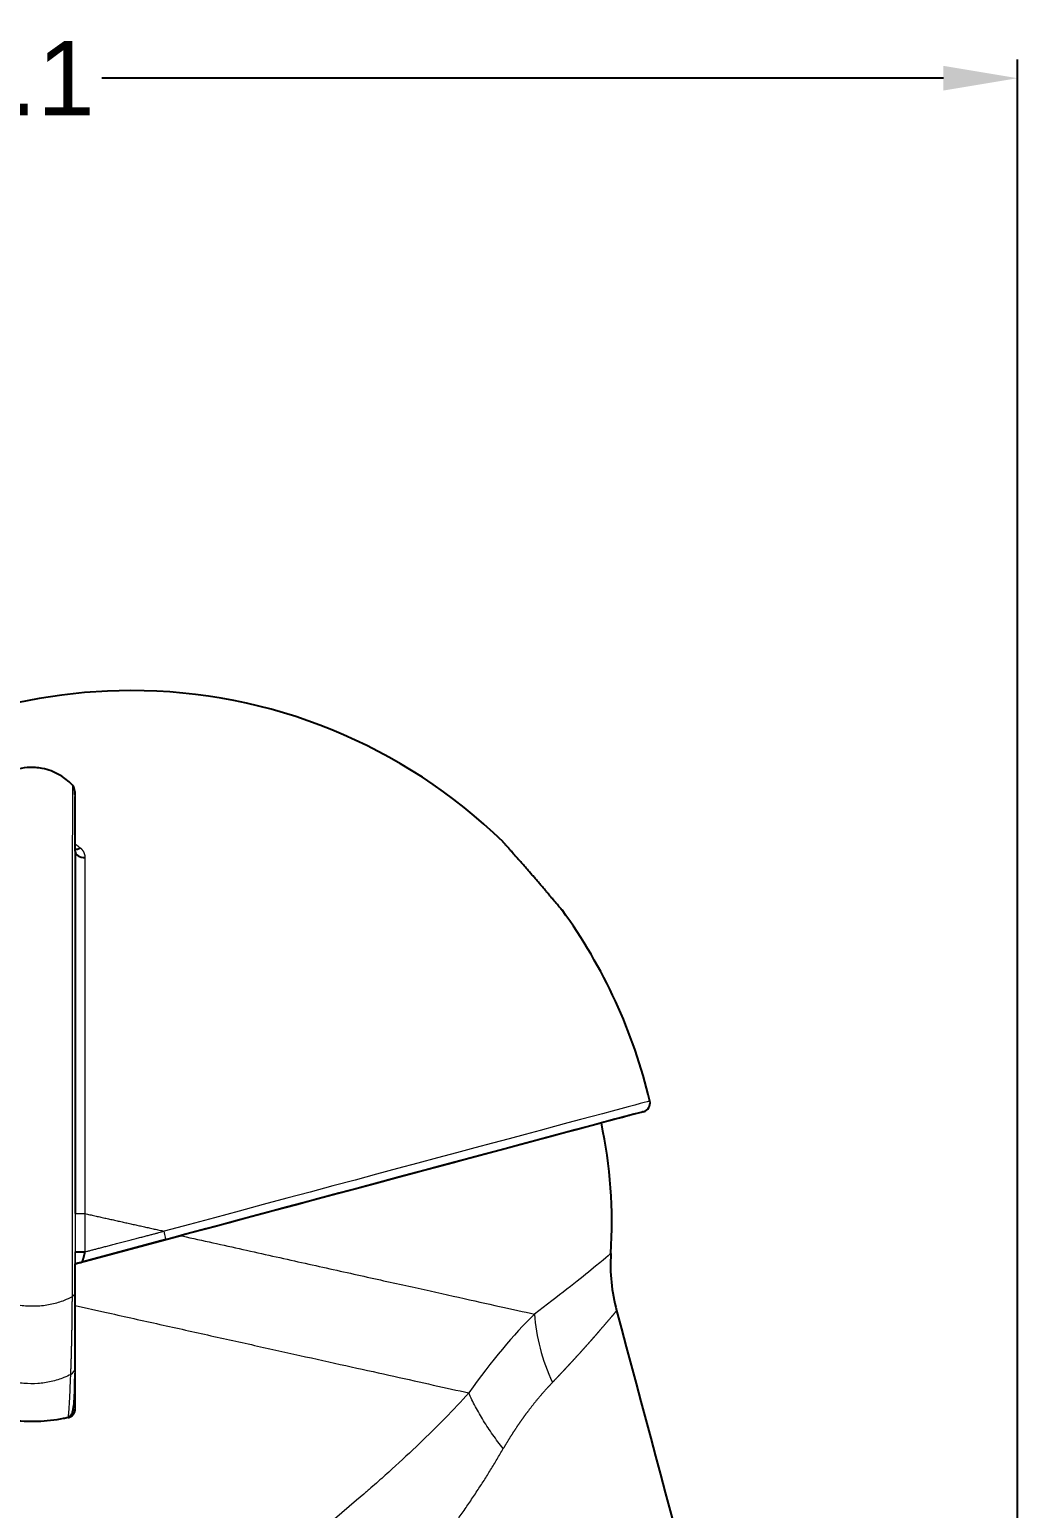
# Model space of a CAD drawing. Header units: millimetres. Extents: x 2068 to 2909, y 530 to 1125.
# Drawn here: x 2520.5 to 2587.2, y 813.1 to 912.9 of the extents above; entities that cross this region are included whole.
import ezdxf

# ---------------------------------------------------------------- set-up
doc = ezdxf.new("R2010")
doc.units = ezdxf.units.MM
doc.layers.add('DIM', color=3, linetype='Continuous', lineweight=9)
doc.styles.get("Standard").update_dxf_attribs({"font": 'arial.ttf'})
doc.dimstyles.new('ISO-25', dxfattribs={"dimtxt": 5, "dimasz": 5, "dimexe": 1.25, "dimexo": 0.625, "dimgap": 1.5, "dimtad": 1, "dimtih": 1, "dimtoh": 1, "dimdec": 1, "dimdsep": 46, "dimtxsty": 'Standard', "dimcen": 2.5, "dimclrd": 3, "dimclre": 3, "dimclrt": 4, "dimadec": 0, "dimazin": 0, "dimtfac": 1, "dimtdec": 1, "dimtmove": 0, "dimatfit": 3, "dimfxl": 1, "dimarcsym": 0})

# ---------------------------------------------------------------- blocks, each defined once
blk = doc.blocks.new('*D13')
at = {"layer": 'Defpoints', "color": 0, "transparency": 16777216}
for p in [(2587.249, 909.593), (2445.163, 835.868), (2587.249, 743.219)]:
    blk.add_point(p, dxfattribs=at)
at = {"layer": 'DIM', "color": 3, "lineweight": -2, "transparency": 16777216}
for p, q in [((2445.163, 836.493), (2445.163, 910.843)), ((2587.249, 743.844), (2587.249, 910.843)), ((2450.163, 909.593), (2506.988, 909.593)), ((2582.249, 909.593), (2525.424, 909.593))]:
    blk.add_line(p, q, dxfattribs=at)
at = {"layer": 'DIM', "color": 3, "transparency": 16777216}
for points in [[(2450.163, 910.426), (2450.163, 908.759), (2445.163, 909.593)], [(2582.249, 910.426), (2582.249, 908.759), (2587.249, 909.593)]]:
    blk.add_solid(points, dxfattribs=at)
at = {"layer": 'DIM', "color": 4, "transparency": 16777216, "insert": (2516.206, 909.593), "char_height": 5, "attachment_point": 5}
blk.add_mtext('142.1', dxfattribs=at)

msp = doc.modelspace()

# ---------------------------------------------------------------- linework, layer by layer
at = {"linetype": 'Continuous', "lineweight": 25}
for p, q in [((2523.457, 861.855), (2523.457, 861.862)), ((2561.994, 839.831), (2561.102, 839.592)), ((2523.622, 829.552), (2530.855, 831.49)), ((2529.746, 831.193), (2524.068, 829.672)), ((2523.623, 829.553), (2523.623, 829.553))]:
    msp.add_line(p, q, dxfattribs=at)
at = {"linetype": 'Continuous', "lineweight": 18}
msp.add_line((2523.619, 826.743), (2525.626, 826.298), dxfattribs=at)
at = {"linetype": 'Continuous', "lineweight": 25}
for centre, radius, start, end in [((2527.39, 832.26), 36, 90, 167.49967), ((2527.39, 832.26), 36, 45.7436, 90), ((2527.39, 832.26), 36, 13.31148, 36.05021), ((2526.957, 832.302), 32.9, 356.4381, 11.87222), ((2571.771, 829.513), 12, 176.43773, 195.00361)]:
    msp.add_arc(centre, radius, start, end, dxfattribs=at)
at = {"linetype": 'Continuous', "lineweight": 25, "extrusion": (1.26129e-06, -5.33085e-06, 1)}
msp.add_arc((2561.839, 840.411, -0.001), 0.6, 284.99639, 13.31148, dxfattribs=at)
at = {"linetype": 'Continuous', "lineweight": 25}
for centre, major_axis, ratio, start_param, end_param in [((2523.907, 858.059), (-0.387, -0.458), 0.600508, 0.313839, 1.073892), ((2523.629, 832.26), (-0.001, -36.463), 0.000169, 3.951442, 4.693133), ((2524.225, 857.406), (-0.6, 0), 0.689608, 0.000233, 1.65751), ((2527.815, 830.675), (34.18, 9.156), 0.000005, 0, 1.514261), ((2527.815, 830.675), (-33.287, -8.917), 0.000005, 3.141592, 4.620936), ((2524.223, 830.376), (-0.6, 0), 0.015914, 0.000222, 1.642471)]:
    msp.add_ellipse(centre, major_axis=major_axis, ratio=ratio, start_param=start_param, end_param=end_param, dxfattribs=at)
at = {"linetype": 'Continuous', "lineweight": 18}
for centre, major_axis, ratio, start_param, end_param in [((2524.281, 832.26), (0.001, 35.865), 0.000169, 0.809849, 1.551541), ((2527.664, 831.238), (-34.759, -9.311), 0.000005, 3.141592, 4.655854), ((2524.223, 832.962), (-0.6, 0), 0.019254, 0.000153, 1.657446), ((2523.628, 818.045), (0.006, 168.839), 0.000036, 1.48233, 1.497697), ((2524.228, 817.933), (0.593, 169.412), 0.000036, 1.48203, 1.497333), ((2529.591, 831.772), (0.155, -0.58), 0.056505, 0.000005, 1.541395), ((2523.018, 827.64), (-0.6, 0), 0.635282, 2.33133, 3.141374), ((2564.721, 823.93), (-7.188, 9.609), 0.741851, 0.859076, 1.282423), ((2523.019, 822.578), (-0.6, 0), 0.923474, 2.105958, 3.141152)]:
    msp.add_ellipse(centre, major_axis=major_axis, ratio=ratio, start_param=start_param, end_param=end_param, dxfattribs=at)
at = {"linetype": 'Continuous', "lineweight": 25}
for points, knots in [([(2523.485, 861.826), (2523.253, 862.075), (2522.791, 862.462), (2522.059, 862.831), (2521.452, 863.001), (2520.907, 863.073), (2520.3, 863.068), (2519.531, 862.926), (2518.62, 862.544), (2518.055, 862.114), (2517.772, 861.831)], [0, 0, 0, 0, 0.156893, 0.284307, 0.38087, 0.451499, 0.542056, 0.664253, 0.816734, 1, 1, 1, 1]), ([(2523.625, 857.406), (2523.625, 857.931), (2523.625, 858.446), (2523.624, 859.486), (2523.624, 860.018), (2523.624, 860.461)], [0, 0, 0, 0, 0.479373, 0.479373, 1, 1, 1, 1]), ([(2556.514, 853.422), (2556.514, 853.422), (2556.512, 853.425), (2556.507, 853.431), (2556.505, 853.432), (2556.502, 853.436), (2556.496, 853.443), (2556.488, 853.453), (2556.47, 853.474), (2556.44, 853.511), (2556.396, 853.563), (2556.358, 853.608), (2556.345, 853.624), (2556.316, 853.657), (2556.302, 853.675), (2556.255, 853.73), (2556.188, 853.809), (2556.11, 853.902), (2556.048, 853.976), (2556.027, 854.001), (2555.983, 854.052), (2555.961, 854.079), (2555.893, 854.16), (2555.798, 854.272), (2555.695, 854.392), (2555.616, 854.486), (2555.589, 854.517), (2555.535, 854.581), (2555.507, 854.614), (2555.424, 854.711), (2555.311, 854.844), (2555.194, 854.981), (2555.105, 855.085), (2555.075, 855.12), (2555.014, 855.19), (2554.983, 855.226), (2554.892, 855.333), (2554.769, 855.475), (2554.584, 855.69), (2554.46, 855.833), (2554.367, 855.941), (2554.336, 855.977), (2554.273, 856.049), (2554.242, 856.084), (2554.149, 856.191), (2554.027, 856.331), (2553.908, 856.468), (2553.789, 856.603), (2553.731, 856.67), (2553.644, 856.768), (2553.616, 856.801), (2553.559, 856.866), (2553.531, 856.898), (2553.448, 856.992), (2553.34, 857.114), (2553.239, 857.228), (2553.142, 857.338), (2553.095, 857.391), (2553.027, 857.468), (2553.005, 857.493), (2552.962, 857.542), (2552.941, 857.565), (2552.88, 857.633), (2552.805, 857.718), (2552.74, 857.791), (2552.681, 857.857), (2552.654, 857.887), (2552.625, 857.92), (2552.619, 857.926), (2552.608, 857.938), (2552.593, 857.956), (2552.579, 857.971), (2552.554, 857.999), (2552.541, 858.013), (2552.522, 858.034), (2552.517, 858.041), (2552.514, 858.044), (2552.513, 858.044), (2552.513, 858.045), (2552.513, 858.045), (2552.513, 858.045)], [0, 0, 0, 0, 0.022929, 0.022929, 0.030736, 0.030736, 0.038543, 0.054158, 0.054158, 0.085386, 0.116615, 0.116615, 0.132229, 0.132229, 0.147843, 0.147843, 0.179072, 0.2103, 0.2103, 0.225915, 0.225915, 0.241529, 0.241529, 0.272757, 0.303986, 0.303986, 0.3196, 0.3196, 0.335214, 0.335214, 0.366443, 0.397671, 0.397671, 0.413286, 0.413286, 0.4289, 0.4289, 0.460129, 0.491357, 0.522586, 0.522586, 0.5382, 0.5382, 0.553814, 0.553814, 0.585043, 0.616271, 0.616271, 0.6475, 0.6475, 0.663114, 0.663114, 0.678728, 0.678728, 0.709957, 0.741185, 0.741185, 0.772414, 0.772414, 0.788028, 0.788028, 0.803642, 0.803642, 0.834871, 0.866099, 0.866099, 0.897328, 0.897328, 0.905135, 0.905135, 0.912942, 0.928557, 0.928557, 0.959785, 0.959785, 0.991014, 0.991014, 0.998821, 0.998821, 1, 1, 1, 1]), ([(2523.622, 822.262), (2523.622, 822.262), (2523.622, 822.262), (2523.622, 822.884), (2523.622, 823.552), (2523.622, 824.942), (2523.622, 825.668), (2523.622, 827.178), (2523.623, 827.963), (2523.623, 829.029), (2523.623, 829.29), (2523.623, 829.553)], [0, 0, 0, 0, 0.000131, 0.000131, 0.301501, 0.301501, 0.602719, 0.602719, 0.903967, 0.903967, 1, 1, 1, 1]), ([(2524.266, 830.367), (2524.265, 830.363), (2524.263, 830.354), (2524.26, 830.34), (2524.257, 830.327), (2524.254, 830.314), (2524.251, 830.3), (2524.248, 830.286), (2524.245, 830.273), (2524.242, 830.259), (2524.239, 830.245), (2524.236, 830.231), (2524.233, 830.217), (2524.229, 830.203), (2524.226, 830.189), (2524.223, 830.175), (2524.22, 830.161), (2524.217, 830.147), (2524.214, 830.133), (2524.211, 830.119), (2524.207, 830.105), (2524.204, 830.091), (2524.201, 830.077), (2524.197, 830.063), (2524.194, 830.05), (2524.19, 830.036), (2524.187, 830.023), (2524.183, 830.009), (2524.18, 829.996), (2524.176, 829.983), (2524.172, 829.97), (2524.168, 829.957), (2524.164, 829.944), (2524.16, 829.932), (2524.156, 829.919), (2524.152, 829.907), (2524.147, 829.893), (2524.142, 829.877), (2524.136, 829.86), (2524.13, 829.843), (2524.125, 829.826), (2524.12, 829.811), (2524.115, 829.796), (2524.11, 829.781), (2524.106, 829.768), (2524.102, 829.755), (2524.098, 829.743), (2524.095, 829.732), (2524.091, 829.722), (2524.088, 829.713), (2524.085, 829.705), (2524.083, 829.697), (2524.08, 829.691), (2524.077, 829.685), (2524.075, 829.681), (2524.073, 829.677), (2524.071, 829.674), (2524.069, 829.672), (2524.068, 829.672), (2524.068, 829.672)], [0, 0, 0, 0, 0.012815, 0.025734, 0.038756, 0.05188, 0.065105, 0.078429, 0.091852, 0.105372, 0.118986, 0.132695, 0.146494, 0.160384, 0.174362, 0.188426, 0.202574, 0.216803, 0.231112, 0.245498, 0.259959, 0.274492, 0.289095, 0.303764, 0.318498, 0.333293, 0.348146, 0.363056, 0.378018, 0.39303, 0.408088, 0.42319, 0.438333, 0.453513, 0.468728, 0.483973, 0.499247, 0.522663, 0.546074, 0.569475, 0.592861, 0.616223, 0.639555, 0.662847, 0.686089, 0.709273, 0.732386, 0.755419, 0.778358, 0.801192, 0.82391, 0.846498, 0.868944, 0.891237, 0.913365, 0.935316, 0.957079, 0.978643, 1, 1, 1, 1]), ([(2523.133, 819.216), (2523.144, 819.218), (2523.164, 819.223), (2523.207, 819.238), (2523.287, 819.282), (2523.365, 819.369), (2523.443, 819.525), (2523.513, 819.807), (2523.566, 820.308), (2523.598, 821.129), (2523.611, 821.795), (2523.613, 822.186)], [0, 0, 0, 0, 0.005373, 0.011433, 0.027401, 0.07977, 0.161814, 0.273403, 0.466025, 0.707708, 1, 1, 1, 1]), ([(2523.148, 819.178), (2523.178, 819.185), (2523.209, 819.194), (2523.271, 819.218), (2523.301, 819.233), (2523.36, 819.268), (2523.388, 819.289), (2523.441, 819.335), (2523.465, 819.36), (2523.51, 819.415), (2523.529, 819.445), (2523.563, 819.506), (2523.577, 819.538), (2523.599, 819.603), (2523.607, 819.636), (2523.618, 819.701), (2523.62, 819.733), (2523.62, 819.764)], [0, 0, 0, 0, 0.125, 0.125, 0.25, 0.25, 0.375, 0.375, 0.5, 0.5, 0.625, 0.625, 0.75, 0.75, 0.875, 0.875, 1, 1, 1, 1]), ([(2523.148, 819.178), (2523.037, 819.155), (2522.651, 819.077), (2521.959, 818.972), (2521.075, 818.905), (2520.183, 818.91), (2519.287, 818.978), (2518.643, 819.074), (2518.29, 819.142), (2518.175, 819.165), (2518.135, 819.174), (2518.095, 819.182)], [0, 0, 0, 0, 0.069963, 0.241735, 0.413508, 0.58528, 0.757053, 0.928826, 0.974949, 0.974949, 1, 1, 1, 1])]:
    msp.add_open_spline(points, degree=3, knots=knots, dxfattribs=at)
at = {"linetype": 'Continuous', "lineweight": 18}
for points, degree, knots in [([(2523.431, 827.363), (2523.432, 827.772), (2523.433, 828.218), (2523.433, 828.925), (2523.434, 829.167), (2523.434, 829.537), (2523.434, 829.662), (2523.434, 829.914), (2523.435, 830.295), (2523.435, 830.684), (2523.435, 831.204), (2523.435, 831.466), (2523.436, 831.989), (2523.436, 832.25), (2523.436, 832.771), (2523.436, 833.03), (2523.436, 833.418), (2523.436, 833.547), (2523.436, 833.805), (2523.437, 834.191), (2523.437, 835.085), (2523.437, 835.844), (2523.438, 836.596), (2523.438, 836.846), (2523.438, 837.344), (2523.438, 838.087), (2523.439, 839.314), (2523.44, 840.283), (2523.44, 841.246), (2523.44, 841.725), (2523.441, 843.154), (2523.442, 844.096), (2523.443, 845.958), (2523.443, 846.878), (2523.444, 848.245), (2523.444, 848.698), (2523.445, 849.601), (2523.446, 850.498), (2523.446, 851.381), (2523.447, 852.253), (2523.447, 852.684), (2523.448, 853.957), (2523.449, 854.984), (2523.449, 855.957), (2523.45, 856.341), (2523.45, 856.531), (2523.45, 857.092), (2523.451, 857.819), (2523.451, 858.488), (2523.452, 858.963), (2523.452, 859.117), (2523.452, 859.415), (2523.452, 859.559), (2523.453, 859.976), (2523.453, 860.231), (2523.454, 860.575), (2523.454, 860.683), (2523.454, 860.885), (2523.454, 860.98), (2523.454, 861.109), (2523.455, 861.151), (2523.455, 861.23), (2523.455, 861.342), (2523.455, 861.437), (2523.455, 861.55), (2523.456, 861.599), (2523.456, 861.684), (2523.456, 861.72), (2523.456, 861.807), (2523.457, 861.841), (2523.457, 861.855)], 3, [0, 0, 0, 0, 0.034504, 0.034504, 0.051755, 0.051755, 0.060381, 0.060381, 0.069007, 0.086259, 0.086259, 0.103511, 0.103511, 0.120763, 0.120763, 0.138014, 0.138014, 0.14664, 0.14664, 0.155266, 0.172518, 0.207021, 0.207021, 0.224273, 0.224273, 0.241525, 0.276029, 0.310532, 0.310532, 0.345036, 0.345036, 0.414043, 0.414043, 0.48305, 0.48305, 0.517554, 0.517554, 0.552057, 0.586561, 0.586561, 0.621064, 0.621064, 0.690072, 0.707323, 0.707323, 0.724575, 0.724575, 0.759079, 0.793582, 0.793582, 0.810834, 0.810834, 0.828086, 0.828086, 0.862589, 0.862589, 0.879841, 0.879841, 0.897093, 0.897093, 0.905719, 0.905719, 0.914345, 0.931597, 0.931597, 0.948848, 0.948848, 0.9661, 0.9661, 1, 1, 1, 1]), ([(2523.623, 861.107), (2523.622, 861.638), (2523.622, 861.336), (2523.621, 860.978), (2523.621, 859.318), (2523.62, 856.581), (2523.619, 850.284), (2523.619, 844.738), (2523.618, 839.315), (2523.618, 835.914), (2523.618, 833.401), (2523.617, 829.854), (2523.618, 827.64)], 2, [0, 0, 0, 0.125, 0.125, 0.25, 0.25, 0.5, 0.5, 0.75, 0.75, 0.875, 0.875, 1, 1, 1]), ([(2523.64, 857.881), (2523.654, 857.872), (2523.684, 857.851), (2523.73, 857.819), (2523.778, 857.784), (2523.826, 857.748), (2523.872, 857.711), (2523.919, 857.674), (2523.949, 857.649), (2523.964, 857.636)], 3, [0, 0, 0, 0, 0.121554, 0.266646, 0.412221, 0.558312, 0.70495, 0.852169, 1, 1, 1, 1]), ([(2523.964, 857.636), (2523.968, 857.633), (2523.976, 857.626), (2523.987, 857.616), (2523.998, 857.606), (2524.009, 857.596), (2524.02, 857.585), (2524.03, 857.575), (2524.04, 857.564), (2524.05, 857.554), (2524.06, 857.543), (2524.07, 857.532), (2524.079, 857.521), (2524.089, 857.51), (2524.098, 857.499), (2524.107, 857.487), (2524.115, 857.476), (2524.124, 857.464), (2524.132, 857.452), (2524.14, 857.44), (2524.148, 857.428), (2524.155, 857.416), (2524.163, 857.404), (2524.17, 857.391), (2524.177, 857.379), (2524.184, 857.366), (2524.19, 857.354), (2524.199, 857.337), (2524.209, 857.315), (2524.22, 857.29), (2524.23, 857.264), (2524.239, 857.238), (2524.247, 857.212), (2524.254, 857.185), (2524.26, 857.158), (2524.265, 857.131), (2524.27, 857.104), (2524.273, 857.077), (2524.276, 857.049), (2524.277, 857.022), (2524.277, 857.003), (2524.277, 856.993)], 3, [0, 0, 0, 0, 0.019031, 0.03805, 0.057061, 0.076067, 0.095071, 0.114076, 0.133087, 0.152106, 0.171137, 0.190182, 0.209246, 0.228332, 0.247442, 0.266581, 0.285751, 0.304957, 0.3242, 0.343484, 0.362813, 0.38219, 0.401618, 0.421099, 0.440638, 0.460238, 0.479901, 0.49963, 0.538215, 0.576695, 0.615093, 0.653434, 0.691742, 0.730042, 0.768358, 0.806716, 0.84514, 0.883656, 0.922288, 0.961061, 1, 1, 1, 1]), ([(2524.266, 830.367), (2524.3, 830.376), (2524.369, 830.394), (2524.475, 830.422), (2524.586, 830.45), (2524.701, 830.48), (2524.82, 830.511), (2524.944, 830.544), (2525.072, 830.577), (2525.204, 830.612), (2525.341, 830.647), (2525.482, 830.684), (2525.627, 830.722), (2525.777, 830.761), (2525.931, 830.801), (2526.09, 830.842), (2526.253, 830.885), (2526.42, 830.928), (2526.592, 830.973), (2526.768, 831.019), (2527.007, 831.081), (2527.302, 831.158), (2527.643, 831.247), (2527.963, 831.33), (2528.263, 831.408), (2528.541, 831.481), (2528.799, 831.548), (2529.036, 831.61), (2529.252, 831.666), (2529.447, 831.717), (2529.57, 831.749), (2529.628, 831.764)], 3, [0, 0, 0, 0, 0.019029, 0.038868, 0.059517, 0.080975, 0.103242, 0.126319, 0.150206, 0.174901, 0.200407, 0.226722, 0.253846, 0.28178, 0.310523, 0.340076, 0.370439, 0.401611, 0.433592, 0.466383, 0.499983, 0.567455, 0.631044, 0.690752, 0.746577, 0.798519, 0.84658, 0.890758, 0.931054, 0.967468, 1, 1, 1, 1]), ([(2530.753, 831.461), (2530.873, 831.434), (2530.993, 831.407), (2532.491, 831.075), (2533.858, 830.773), (2536.543, 830.177), (2537.863, 829.885), (2540.434, 829.315), (2541.685, 829.037), (2544.098, 828.502), (2545.26, 828.245), (2547.474, 827.754), (2548.526, 827.521), (2550.505, 827.082), (2551.43, 826.877), (2553.139, 826.498), (2553.923, 826.324), (2554.628, 826.168)], 3, [0, 0, 0, 0, 0.012311, 0.012311, 0.153409, 0.153409, 0.294508, 0.294508, 0.435606, 0.435606, 0.576705, 0.576705, 0.717803, 0.717803, 0.858902, 0.858902, 1, 1, 1, 1]), ([(2523.623, 829.553), (2523.623, 829.558), (2523.623, 829.563), (2523.623, 829.682), (2523.623, 829.813), (2523.623, 830.086), (2523.623, 830.233), (2523.623, 830.376)], 3, [0, 0, 0, 0, 0.022557, 0.022557, 0.511302, 0.511302, 1, 1, 1, 1]), ([(2559.794, 830.258), (2559.794, 830.258), (2559.341, 829.868), (2557.571, 828.426), (2556.278, 827.402), (2554.628, 826.168)], 3, [0, 0, 0, 0, 0.5, 0.5, 1, 1, 1, 1]), ([(2523.618, 827.64), (2523.618, 826.318), (2523.618, 825.429), (2523.618, 823.896), (2523.619, 823.23), (2523.619, 822.578)], 3, [0, 0, 0, 0, 0.5, 0.5, 1, 1, 1, 1]), ([(2517.81, 827.406), (2517.979, 827.312), (2518.415, 827.105), (2519.197, 826.864), (2520.146, 826.719), (2521.118, 826.703), (2522.064, 826.833), (2522.842, 827.071), (2523.267, 827.272), (2523.431, 827.363)], 3, [0, 0, 0, 0, 0.112138, 0.26746, 0.422783, 0.578105, 0.733428, 0.88875, 1, 1, 1, 1]), ([(2523.325, 822.101), (2523.326, 822.113), (2523.326, 822.137), (2523.328, 822.172), (2523.329, 822.208), (2523.33, 822.244), (2523.332, 822.279), (2523.333, 822.315), (2523.334, 822.351), (2523.336, 822.386), (2523.337, 822.422), (2523.338, 822.458), (2523.339, 822.494), (2523.341, 822.53), (2523.342, 822.566), (2523.343, 822.602), (2523.344, 822.638), (2523.346, 822.674), (2523.347, 822.71), (2523.348, 822.746), (2523.349, 822.782), (2523.35, 822.818), (2523.352, 822.854), (2523.353, 822.891), (2523.354, 822.927), (2523.355, 822.963), (2523.356, 823), (2523.357, 823.036), (2523.359, 823.073), (2523.36, 823.109), (2523.361, 823.146), (2523.362, 823.183), (2523.363, 823.22), (2523.364, 823.256), (2523.365, 823.293), (2523.366, 823.33), (2523.367, 823.367), (2523.368, 823.404), (2523.369, 823.442), (2523.37, 823.479), (2523.372, 823.516), (2523.373, 823.554), (2523.374, 823.592), (2523.375, 823.629), (2523.376, 823.667), (2523.377, 823.705), (2523.378, 823.743), (2523.379, 823.781), (2523.38, 823.82), (2523.381, 823.858), (2523.382, 823.897), (2523.382, 823.935), (2523.383, 823.974), (2523.384, 824.013), (2523.385, 824.053), (2523.386, 824.092), (2523.387, 824.132), (2523.388, 824.171), (2523.389, 824.211), (2523.39, 824.251), (2523.391, 824.291), (2523.392, 824.332), (2523.393, 824.372), (2523.393, 824.413), (2523.394, 824.454), (2523.395, 824.496), (2523.396, 824.537), (2523.397, 824.579), (2523.398, 824.621), (2523.398, 824.663), (2523.399, 824.706), (2523.4, 824.749), (2523.401, 824.792), (2523.402, 824.835), (2523.402, 824.879), (2523.403, 824.923), (2523.404, 824.967), (2523.405, 825.012), (2523.406, 825.057), (2523.406, 825.103), (2523.407, 825.148), (2523.408, 825.195), (2523.409, 825.241), (2523.409, 825.288), (2523.41, 825.336), (2523.411, 825.383), (2523.411, 825.431), (2523.412, 825.48), (2523.413, 825.529), (2523.413, 825.579), (2523.414, 825.629), (2523.415, 825.679), (2523.415, 825.73), (2523.416, 825.781), (2523.417, 825.833), (2523.417, 825.885), (2523.418, 825.938), (2523.419, 825.992), (2523.419, 826.045), (2523.42, 826.1), (2523.421, 826.154), (2523.421, 826.21), (2523.422, 826.265), (2523.422, 826.322), (2523.423, 826.379), (2523.423, 826.436), (2523.424, 826.494), (2523.425, 826.552), (2523.425, 826.611), (2523.426, 826.671), (2523.426, 826.731), (2523.427, 826.792), (2523.427, 826.853), (2523.428, 826.915), (2523.428, 826.977), (2523.429, 827.04), (2523.429, 827.103), (2523.43, 827.168), (2523.43, 827.232), (2523.431, 827.297), (2523.431, 827.341), (2523.431, 827.363)], 3, [0, 0, 0, 0, 0.008719, 0.017432, 0.026139, 0.034839, 0.043533, 0.05222, 0.060901, 0.069575, 0.078242, 0.086904, 0.095558, 0.104206, 0.112847, 0.121482, 0.130109, 0.13873, 0.147345, 0.155952, 0.164553, 0.173146, 0.181733, 0.190313, 0.198886, 0.207452, 0.216011, 0.224562, 0.233107, 0.241645, 0.250175, 0.258698, 0.267215, 0.275724, 0.284227, 0.292724, 0.301215, 0.309699, 0.318178, 0.326651, 0.335119, 0.343582, 0.35204, 0.360493, 0.368942, 0.377386, 0.385826, 0.394262, 0.402695, 0.411123, 0.419549, 0.427971, 0.436391, 0.444808, 0.453222, 0.461634, 0.470044, 0.478452, 0.486858, 0.495263, 0.503667, 0.512069, 0.520469, 0.528867, 0.537262, 0.545655, 0.554044, 0.56243, 0.570812, 0.57919, 0.587563, 0.595932, 0.604296, 0.612656, 0.62101, 0.629359, 0.637702, 0.64604, 0.654372, 0.662698, 0.671018, 0.679333, 0.687641, 0.695944, 0.704241, 0.712532, 0.720817, 0.729097, 0.737371, 0.745639, 0.753902, 0.76216, 0.770413, 0.778661, 0.786903, 0.79514, 0.803372, 0.811598, 0.81982, 0.828037, 0.836249, 0.844457, 0.852661, 0.86086, 0.869056, 0.877249, 0.885438, 0.893624, 0.901808, 0.90999, 0.918171, 0.92635, 0.934529, 0.942707, 0.950886, 0.959066, 0.967247, 0.97543, 0.983617, 0.991806, 1, 1, 1, 1]), ([(2525.626, 826.298), (2526.792, 826.04), (2527.958, 825.781), (2530.276, 825.267), (2531.428, 825.012), (2533.704, 824.507), (2534.829, 824.258), (2537.037, 823.768), (2538.121, 823.528), (2540.235, 823.06), (2541.265, 822.831), (2543.259, 822.389), (2544.224, 822.175), (2546.075, 821.765), (2546.962, 821.568), (2548.649, 821.194), (2549.448, 821.017), (2550.199, 820.851)], 3, [0, 0, 0, 0, 0.125, 0.125, 0.25, 0.25, 0.375, 0.375, 0.5, 0.5, 0.625, 0.625, 0.75, 0.75, 0.875, 0.875, 1, 1, 1, 1]), ([(2560.18, 826.405), (2560.18, 826.405), (2560.18, 826.405), (2560.179, 826.404), (2560.177, 826.402), (2560.175, 826.399), (2560.172, 826.396), (2560.169, 826.391), (2560.165, 826.386), (2560.16, 826.38), (2560.155, 826.374), (2560.149, 826.366), (2560.142, 826.358), (2560.135, 826.349), (2560.127, 826.339), (2560.118, 826.328), (2560.109, 826.317), (2560.099, 826.304), (2560.088, 826.291), (2560.077, 826.278), (2560.065, 826.263), (2560.053, 826.248), (2560.039, 826.231), (2560.025, 826.214), (2560.011, 826.197), (2559.995, 826.178), (2559.979, 826.159), (2559.962, 826.139), (2559.945, 826.118), (2559.927, 826.096), (2559.908, 826.074), (2559.889, 826.05), (2559.868, 826.026), (2559.847, 826.001), (2559.826, 825.976), (2559.803, 825.949), (2559.78, 825.922), (2559.757, 825.894), (2559.732, 825.865), (2559.707, 825.835), (2559.681, 825.805), (2559.655, 825.774), (2559.627, 825.742), (2559.599, 825.709), (2559.571, 825.676), (2559.541, 825.641), (2559.511, 825.606), (2559.48, 825.57), (2559.449, 825.533), (2559.416, 825.496), (2559.383, 825.458), (2559.35, 825.419), (2559.315, 825.379), (2559.28, 825.338), (2559.244, 825.297), (2559.208, 825.254), (2559.171, 825.211), (2559.133, 825.167), (2559.094, 825.123), (2559.062, 825.086), (2559.038, 825.058), (2559.021, 825.038), (2559.004, 825.018), (2558.986, 824.998), (2558.969, 824.978), (2558.951, 824.957), (2558.933, 824.937), (2558.915, 824.916), (2558.897, 824.895), (2558.879, 824.874), (2558.86, 824.853), (2558.842, 824.832), (2558.823, 824.81), (2558.804, 824.788), (2558.785, 824.766), (2558.766, 824.744), (2558.746, 824.722), (2558.727, 824.699), (2558.707, 824.677), (2558.687, 824.654), (2558.667, 824.631), (2558.647, 824.608), (2558.626, 824.585), (2558.606, 824.561), (2558.585, 824.537), (2558.564, 824.514), (2558.543, 824.49), (2558.522, 824.466), (2558.501, 824.441), (2558.479, 824.417), (2558.457, 824.392), (2558.435, 824.367), (2558.413, 824.342), (2558.391, 824.317), (2558.369, 824.292), (2558.346, 824.266), (2558.323, 824.24), (2558.301, 824.215), (2558.278, 824.188), (2558.254, 824.162), (2558.231, 824.136), (2558.207, 824.109), (2558.183, 824.083), (2558.16, 824.056), (2558.135, 824.029), (2558.111, 824.001), (2558.087, 823.974), (2558.062, 823.946), (2558.037, 823.919), (2558.012, 823.891), (2557.987, 823.863), (2557.962, 823.834), (2557.936, 823.806), (2557.91, 823.777), (2557.884, 823.749), (2557.858, 823.72), (2557.832, 823.69), (2557.806, 823.661), (2557.779, 823.632), (2557.752, 823.602), (2557.725, 823.572), (2557.698, 823.542), (2557.671, 823.512), (2557.643, 823.482), (2557.616, 823.451), (2557.588, 823.421), (2557.56, 823.39), (2557.531, 823.359), (2557.503, 823.328), (2557.474, 823.296), (2557.446, 823.265), (2557.417, 823.233), (2557.387, 823.201), (2557.358, 823.169), (2557.329, 823.137), (2557.299, 823.105), (2557.269, 823.072), (2557.239, 823.039), (2557.209, 823.006), (2557.178, 822.973), (2557.147, 822.94), (2557.117, 822.907), (2557.086, 822.873), (2557.054, 822.839), (2557.023, 822.805), (2556.991, 822.771), (2556.96, 822.737), (2556.928, 822.703), (2556.895, 822.668), (2556.863, 822.633), (2556.831, 822.598), (2556.798, 822.563), (2556.765, 822.528), (2556.732, 822.492), (2556.699, 822.457), (2556.665, 822.421), (2556.631, 822.385), (2556.598, 822.349), (2556.563, 822.313), (2556.529, 822.276), (2556.495, 822.239), (2556.46, 822.203), (2556.425, 822.166), (2556.39, 822.128), (2556.355, 822.091), (2556.32, 822.054), (2556.284, 822.016), (2556.249, 821.978), (2556.213, 821.94), (2556.176, 821.902), (2556.14, 821.863), (2556.104, 821.825), (2556.067, 821.786), (2556.03, 821.747), (2555.993, 821.708), (2555.956, 821.669), (2555.918, 821.63), (2555.881, 821.59), (2555.855, 821.564), (2555.843, 821.55)], 3, [0, 0, 0, 0, 0.008171, 0.016357, 0.024556, 0.032769, 0.040997, 0.049238, 0.057493, 0.065762, 0.074045, 0.082342, 0.090652, 0.098977, 0.107316, 0.115668, 0.124035, 0.132415, 0.140809, 0.149217, 0.157638, 0.166074, 0.174523, 0.182986, 0.191462, 0.199952, 0.208455, 0.216972, 0.225502, 0.234046, 0.242603, 0.251174, 0.259758, 0.268354, 0.276964, 0.285588, 0.294224, 0.302873, 0.311535, 0.320209, 0.328897, 0.337597, 0.34631, 0.355036, 0.363774, 0.372524, 0.381287, 0.390062, 0.39885, 0.407649, 0.416461, 0.425284, 0.43412, 0.442967, 0.451827, 0.460698, 0.46958, 0.478475, 0.48738, 0.496298, 0.500091, 0.503892, 0.5077, 0.511516, 0.51534, 0.519172, 0.523011, 0.526858, 0.530712, 0.534574, 0.538444, 0.542321, 0.546206, 0.550099, 0.553999, 0.557907, 0.561822, 0.565745, 0.569676, 0.573615, 0.577561, 0.581514, 0.585475, 0.589444, 0.593421, 0.597405, 0.601396, 0.605395, 0.609402, 0.613417, 0.617439, 0.621468, 0.625505, 0.62955, 0.633602, 0.637662, 0.641729, 0.645804, 0.649886, 0.653976, 0.658073, 0.662178, 0.66629, 0.67041, 0.674537, 0.678672, 0.682814, 0.686964, 0.691121, 0.695286, 0.699458, 0.703637, 0.707824, 0.712018, 0.71622, 0.720429, 0.724645, 0.728869, 0.7331, 0.737339, 0.741585, 0.745838, 0.750098, 0.754366, 0.758641, 0.762924, 0.767213, 0.77151, 0.775814, 0.780126, 0.784444, 0.78877, 0.793103, 0.797444, 0.801791, 0.806146, 0.810508, 0.814877, 0.819253, 0.823636, 0.828026, 0.832424, 0.836828, 0.84124, 0.845659, 0.850084, 0.854517, 0.858957, 0.863404, 0.867858, 0.872318, 0.876786, 0.881261, 0.885743, 0.890231, 0.894727, 0.899229, 0.903739, 0.908255, 0.912778, 0.917308, 0.921844, 0.926388, 0.930938, 0.935495, 0.940059, 0.94463, 0.949208, 0.953792, 0.958383, 0.96298, 0.967584, 0.972195, 0.976813, 0.981437, 0.986068, 0.990705, 0.995349, 1, 1, 1, 1]), ([(2523.619, 822.578), (2523.619, 821.928), (2523.619, 821.325), (2523.62, 820.572), (2523.62, 820.347), (2523.62, 819.96), (2523.62, 819.794), (2523.62, 819.764)], 3, [0, 0, 0, 0, 0.5, 0.5, 0.75, 0.75, 1, 1, 1, 1]), ([(2523.325, 822.101), (2523.177, 822.024), (2522.763, 821.831), (2522.019, 821.592), (2521.1, 821.453), (2520.162, 821.469), (2519.235, 821.621), (2518.493, 821.862), (2518.069, 822.06), (2517.917, 822.14)], 3, [0, 0, 0, 0, 0.095814, 0.257326, 0.418838, 0.58035, 0.741863, 0.903375, 1, 1, 1, 1]), ([(2523.148, 819.178), (2523.155, 819.195), (2523.171, 819.296), (2523.186, 819.481), (2523.209, 819.783), (2523.224, 820.017), (2523.254, 820.538), (2523.283, 821.111), (2523.311, 821.763), (2523.325, 822.101)], 3, [0, 0, 0, 0, 0.125, 0.25, 0.25, 0.5, 0.5, 0.75, 1, 1, 1, 1]), ([(2523.62, 819.764), (2523.621, 819.728), (2523.621, 819.989), (2523.621, 820.928), (2523.621, 821.572), (2523.622, 822.261)], 3, [0, 0, 0, 0, 0.5, 0.5, 1, 1, 1, 1]), ([(2555.843, 821.55), (2555.822, 821.528), (2555.78, 821.484), (2555.716, 821.416), (2555.653, 821.348), (2555.589, 821.279), (2555.525, 821.21), (2555.462, 821.14), (2555.398, 821.069), (2555.334, 820.998), (2555.27, 820.926), (2555.207, 820.853), (2555.143, 820.779), (2555.079, 820.705), (2555.015, 820.631), (2554.952, 820.555), (2554.888, 820.48), (2554.824, 820.403), (2554.76, 820.326), (2554.697, 820.248), (2554.633, 820.169), (2554.57, 820.09), (2554.506, 820.01), (2554.443, 819.929), (2554.379, 819.848), (2554.316, 819.766), (2554.253, 819.684), (2554.2, 819.614), (2554.158, 819.558), (2554.126, 819.515), (2554.094, 819.472), (2554.062, 819.429), (2554.03, 819.386), (2553.998, 819.342), (2553.966, 819.299), (2553.934, 819.255), (2553.902, 819.211), (2553.871, 819.166), (2553.839, 819.122), (2553.807, 819.077), (2553.775, 819.033), (2553.743, 818.988), (2553.712, 818.942), (2553.68, 818.897), (2553.648, 818.851), (2553.616, 818.806), (2553.585, 818.76), (2553.553, 818.714), (2553.522, 818.667), (2553.49, 818.621), (2553.458, 818.574), (2553.427, 818.527), (2553.396, 818.48), (2553.364, 818.433), (2553.333, 818.385), (2553.301, 818.338), (2553.27, 818.29), (2553.239, 818.242), (2553.207, 818.194), (2553.176, 818.145), (2553.145, 818.097), (2553.114, 818.048), (2553.083, 817.999), (2553.052, 817.95), (2553.021, 817.901), (2552.99, 817.851), (2552.959, 817.801), (2552.928, 817.751), (2552.897, 817.701), (2552.866, 817.651), (2552.835, 817.601), (2552.805, 817.55), (2552.774, 817.499), (2552.743, 817.448), (2552.713, 817.397), (2552.682, 817.346), (2552.652, 817.294), (2552.621, 817.242), (2552.591, 817.19), (2552.561, 817.138), (2552.54, 817.103), (2552.53, 817.086)], 3, [0, 0, 0, 0, 0.01901, 0.038001, 0.056974, 0.075929, 0.094866, 0.113786, 0.13269, 0.151577, 0.170449, 0.189306, 0.208149, 0.226977, 0.245792, 0.264595, 0.283385, 0.302163, 0.32093, 0.339687, 0.358434, 0.377171, 0.3959, 0.414621, 0.433335, 0.452042, 0.470743, 0.489439, 0.49895, 0.508463, 0.51798, 0.5275, 0.537024, 0.546551, 0.556081, 0.565616, 0.575154, 0.584696, 0.594242, 0.603792, 0.613346, 0.622904, 0.632467, 0.642034, 0.651606, 0.661182, 0.670763, 0.680349, 0.68994, 0.699535, 0.709136, 0.718742, 0.728353, 0.73797, 0.747592, 0.757219, 0.766853, 0.776492, 0.786137, 0.795787, 0.805444, 0.815107, 0.824776, 0.834452, 0.844134, 0.853822, 0.863517, 0.873219, 0.882928, 0.892643, 0.902366, 0.912096, 0.921833, 0.931577, 0.941329, 0.951088, 0.960855, 0.970629, 0.980411, 0.990202, 1, 1, 1, 1]), ([(2550.199, 820.851), (2549.176, 819.715), (2547.493, 817.997), (2545.348, 816), (2544.24, 815.007), (2543.678, 814.513), (2543.435, 814.302), (2543.274, 814.161), (2543.192, 814.09), (2540.509, 811.769), (2537.685, 809.526), (2533.531, 806.382), (2532.135, 805.352), (2530.119, 803.891), (2529.459, 803.418), (2528.167, 802.499), (2527.534, 802.052), (2526.606, 801.401), (2526.3, 801.188), (2525.698, 800.769), (2524.808, 800.151), (2523.966, 799.573), (2523.366, 799.162), (2523.3, 799.117), (2523.168, 799.027), (2522.972, 798.893), (2522.522, 798.587), (2521.655, 797.998), (2520.97, 797.537), (2520.541, 797.248)], 3, [0, 0, 0, 0, 0.125, 0.1875, 0.21875, 0.234375, 0.242187, 0.242187, 0.25, 0.25, 0.5, 0.5, 0.625, 0.625, 0.6875, 0.6875, 0.75, 0.75, 0.78125, 0.78125, 0.8125, 0.875, 0.875, 0.882812, 0.882812, 0.890625, 0.90625, 0.9375, 1, 1, 1, 1]), ([(2552.53, 817.086), (2552.285, 817.394), (2552.049, 817.706), (2551.603, 818.336), (2551.393, 818.653), (2551, 819.288), (2550.818, 819.604), (2550.485, 820.233), (2550.334, 820.544), (2550.199, 820.851)], 3, [0, 0, 0, 0, 0.25, 0.25, 0.5, 0.5, 0.75, 0.75, 1, 1, 1, 1])]:
    msp.add_open_spline(points, degree=degree, knots=knots, dxfattribs=at)
at = {"linetype": 'Continuous', "lineweight": 25}
for points, degree in [([(2523.609, 861.226), (2523.599, 861.715), (2523.458, 861.862)], 2), ([(2523.624, 860.46), (2523.623, 860.709), (2523.623, 860.93), (2523.623, 861.106)], 3), ([(2523.977, 829.647), (2523.623, 829.553), (2523.623, 829.553)], 2), ([(2523.989, 829.649), (2524.08, 829.688)], 1), ([(2560.18, 826.405), (2567.203, 800.195), (2574.226, 773.985), (2581.249, 747.774)], 3)]:
    msp.add_open_spline(points, degree=degree, dxfattribs=at)
at = {"linetype": 'Continuous', "lineweight": 18}
for points, weights in [([(2523.619, 861.173), (2523.623, 861.14), (2523.623, 861.107)], [0.981721289434, 0.989201718723, 0.99993755003]), ([(2524.275, 832.951), (2526.949, 832.358), (2529.628, 831.764)], [0.990004488271, 0.990505889483, 0.996789807649])]:
    msp.add_rational_spline(points, weights, degree=2, dxfattribs=at)
msp.add_open_spline([(2554.628, 826.168), (2553.243, 824.768), (2551.73, 823.034), (2550.199, 820.85)], degree=3, dxfattribs=at)
msp.add_rational_spline([(2528.299, 789.228), (2529.001, 789.872), (2529.786, 790.598), (2531.545, 792.254), (2532.54, 793.204), (2534.621, 795.237), (2535.703, 796.316), (2537.944, 798.609), (2539.102, 799.825), (2542.534, 803.55), (2544.848, 806.225), (2549.023, 811.59), (2550.943, 814.337), (2552.53, 817.086)], [1.00000461411, 1.00000449959, 1.00000437182, 1.00000408578, 1.00000392426, 1.00000358798, 1.00000341374, 1.00000305593, 1.00000287234, 1.00000233379, 1.0000019788, 1.00000135203, 1.00000107052, 1.00000083634], degree=3, knots=[0, 0, 0, 0, 0.12028, 0.12028, 0.246815, 0.246815, 0.37335, 0.37335, 0.499884, 0.499884, 0.752953, 0.752953, 1, 1, 1, 1], dxfattribs=at)

# ---------------------------------------------------------------- dimensions: what is measured, and where the dimension line sits
at = {"layer": 'DIM'}
dim = msp.add_linear_dim(base=(2587.249, 909.593), p1=(2445.163, 835.868), p2=(2587.249, 743.219), dimstyle='ISO-25', override={"dimtad": 0, "dimcen": 5, "dimfxl": 1.25}, dxfattribs=at)
dim.commit()
dim.dimension.update_dxf_attribs({"geometry": '*D13', "text_midpoint": (2516.206, 909.593), "dimtype": 160})

doc.saveas('drawing.dxf')
